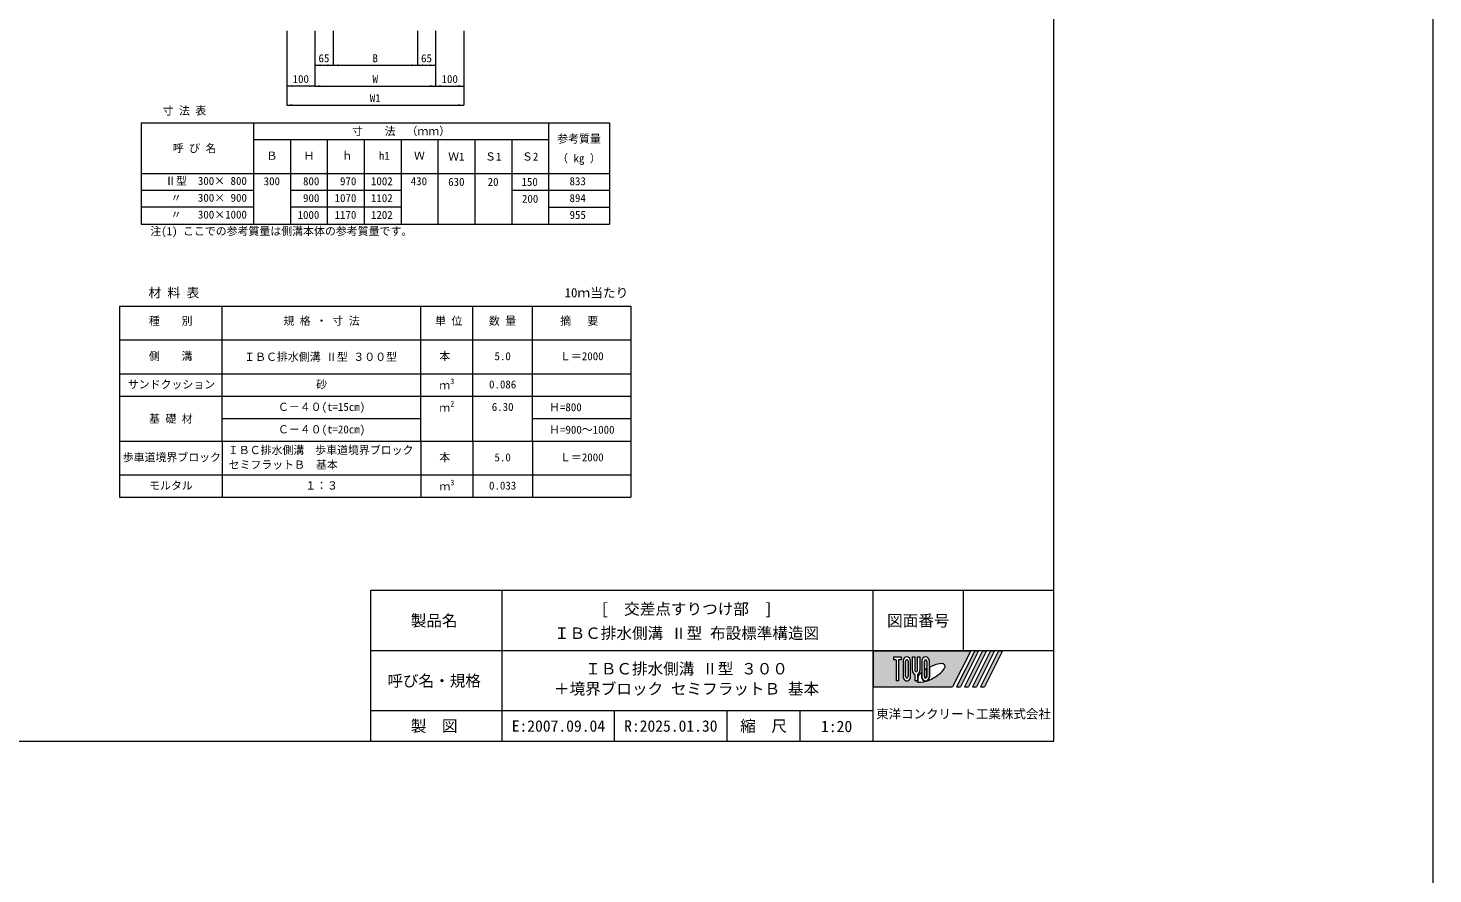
# Model space of a CAD drawing. Units: millimetres at full size. Extents: x 6872 to 78201, y -34623 to -7860.
# Drawn here: x 37539 to 42537, y -17107 to -14096 of the extents above; entities that cross this region are included whole.
import ezdxf
from ezdxf.enums import TextEntityAlignment as Align

# ---------------------------------------------------------------- set-up
doc = ezdxf.new("R2010")
doc.units = ezdxf.units.MM
doc.header["$LTSCALE"] = 16
for name, color, linetype, lineweight in [('0_2', 7, 'Continuous', 20), ('図枠', 1, 'Continuous', 20), ('寸法線', 7, 'Continuous', 9), ('枠', 5, 'Continuous', 5)]:
    doc.layers.add(name, color=color, linetype=linetype, lineweight=lineweight)
doc.styles.add('ＭＳ ゴシック', font='')
doc.styles.get('ＭＳ ゴシック').set_extended_font_data('MS Gothic')

# ---------------------------------------------------------------- blocks, each defined once
blk = doc.blocks.new('filled_arrow')
at = {"color": 0, "linetype": 'Continuous', "lineweight": -2}
blk.add_solid([(7.5, 1.25), (0, 0), (7.5, -1.25)], dxfattribs=at)

msp = doc.modelspace()

# ---------------------------------------------------------------- hatches: boundary and pattern name
at = {"layer": '枠'}
h = msp.add_hatch(color=7, dxfattribs=at)
h.paths.add_polyline_path([(40545.21, -16312.32), (40545.21, -16440.89), (40828.06, -16440.89), (40892.35, -16312.32)])
edge = h.paths.add_edge_path(flags=16)
edge.add_ellipse((40750.58, -16391.47), major_axis=(50.37, 28.2), ratio=0.3471473, start_angle=-144.31122, end_angle=72.1899, ccw=False)
edge.add_ellipse((40731.92, -16403.64), major_axis=(0, 17.14), ratio=0.8463541, start_angle=-160.70346, end_angle=-90)
edge.add_line((40746.43, -16403.64), (40746.43, -16370.96))
edge = h.paths.add_edge_path(flags=16)
edge.add_ellipse((40731.92, -16349.57), major_axis=(0, 15.82), ratio=0.8463541, start_angle=-90, end_angle=90, ccw=False)
edge.add_line((40745.32, -16349.57), (40745.32, -16403.64))
edge.add_ellipse((40731.92, -16403.64), major_axis=(0, 15.82), ratio=0.8463541, start_angle=90, end_angle=-90, ccw=False)
edge.add_line((40718.53, -16403.64), (40718.53, -16349.57))
edge = h.paths.add_edge_path(flags=16)
edge.add_line((40736.39, -16349.57), (40736.39, -16403.64))
edge.add_ellipse((40731.92, -16403.64), major_axis=(0, 5.27), ratio=0.8463543, start_angle=90, end_angle=-90, ccw=False)
edge.add_line((40727.46, -16403.64), (40727.46, -16349.57))
edge.add_ellipse((40731.92, -16349.57), major_axis=(0, 5.27), ratio=0.8463543, start_angle=-90, end_angle=90, ccw=False)
edge = h.paths.add_edge_path(flags=16)
edge.add_line((40735.27, -16377.21), (40735.27, -16403.64))
edge.add_ellipse((40731.92, -16403.64), major_axis=(0, 3.96), ratio=0.8463541, start_angle=90, end_angle=-90, ccw=False)
edge.add_line((40728.57, -16403.64), (40728.57, -16381.54))
edge.add_ellipse((40750.58, -16391.47), major_axis=(50.37, 28.2), ratio=0.3471473, start_angle=107.79174, end_angle=126.47132, ccw=False)
edge = h.paths.add_edge_path(flags=16)
edge.add_line((40711.83, -16333.75), (40711.83, -16382.21))
edge.add_ellipse((40698.44, -16382.21), major_axis=(0, 15.82), ratio=0.8463541, start_angle=-163.34117, end_angle=-90, ccw=False)
edge.add_line((40702.9, -16397.13), (40702.9, -16419.46))
edge.add_line((40702.9, -16419.46), (40693.98, -16419.46))
edge.add_line((40693.98, -16419.46), (40693.98, -16397.13))
edge.add_ellipse((40698.44, -16382.21), major_axis=(0, 15.82), ratio=0.8463541, start_angle=90, end_angle=163.34117, ccw=False)
edge.add_line((40685.05, -16382.21), (40685.05, -16333.75))
edge.add_line((40685.05, -16333.75), (40693.98, -16333.75))
edge.add_line((40693.98, -16333.75), (40693.98, -16382.21))
edge.add_ellipse((40698.44, -16382.21), major_axis=(0, 5.27), ratio=0.8463543, start_angle=90, end_angle=-90)
edge.add_line((40702.9, -16382.21), (40702.9, -16333.75))
edge.add_line((40702.9, -16333.75), (40711.83, -16333.75))
edge = h.paths.add_edge_path(flags=16)
edge.add_line((40717.41, -16389.99), (40717.41, -16403.64))
edge.add_ellipse((40731.92, -16403.64), major_axis=(0, 17.14), ratio=0.8463541, start_angle=90, end_angle=-171.54427)
edge.add_ellipse((40750.58, -16391.47), major_axis=(50.37, 28.2), ratio=0.3471473, start_angle=-178.64954, end_angle=-148.29244, ccw=False)
edge.add_line((40700.98, -16420.78), (40704.02, -16420.78))
edge.add_line((40704.02, -16420.78), (40704.02, -16404.07))
edge.add_ellipse((40750.58, -16391.47), major_axis=(50.37, 28.2), ratio=0.3471473, start_angle=148.21912, end_angle=165.90812, ccw=False)
edge = h.paths.add_edge_path(flags=16)
edge.add_ellipse((40664.96, -16349.57), major_axis=(0, 15.82), ratio=0.8463541, start_angle=-90, end_angle=90, ccw=False)
edge.add_line((40678.35, -16349.57), (40678.35, -16403.64))
edge.add_ellipse((40664.96, -16403.64), major_axis=(0, 15.82), ratio=0.8463541, start_angle=90, end_angle=-90, ccw=False)
edge.add_line((40651.57, -16403.64), (40651.57, -16349.57))
edge = h.paths.add_edge_path(flags=16)
edge.add_line((40669.42, -16349.57), (40669.42, -16403.64))
edge.add_ellipse((40664.96, -16403.64), major_axis=(0, 5.27), ratio=0.8463543, start_angle=90, end_angle=-90, ccw=False)
edge.add_line((40660.49, -16403.64), (40660.49, -16349.57))
edge.add_ellipse((40664.96, -16349.57), major_axis=(0, 5.27), ratio=0.8463543, start_angle=-90, end_angle=90, ccw=False)
h.paths.add_polyline_path([(40644.87, -16333.75), (40644.87, -16344.3), (40635.94, -16344.3), (40635.94, -16419.46), (40627.01, -16419.46), (40627.01, -16344.3), (40618.08, -16344.3), (40618.08, -16333.75)], flags=16)
for points in [[(40842.21, -16440.89), (40856.35, -16440.89), (40920.63, -16312.32), (40906.49, -16312.32)], [(40948.92, -16312.32), (40934.78, -16312.32), (40870.49, -16440.89), (40884.63, -16440.89)], [(40977.21, -16312.32), (40963.06, -16312.32), (40898.78, -16440.89), (40912.92, -16440.89)], [(41005.49, -16312.32), (40991.35, -16312.32), (40927.06, -16440.89), (40941.21, -16440.89)]]:
    msp.add_hatch(color=7, dxfattribs=at).paths.add_polyline_path(points)

# ---------------------------------------------------------------- linework, layer by layer
at = {"layer": '0_2'}
for p, q in [((37940.56, -14433.05), (37940.56, -14793.49)), ((37940.56, -14433.05), (39606.74, -14433.05)), ((38340.56, -14433.05), (38340.56, -14793.49)), ((39390.56, -14433.05), (39390.56, -14793.49)), ((39606.74, -14433.05), (39606.74, -14793.49)), ((38340.56, -14493.05), (39390.56, -14493.05)), ((38471.81, -14493.05), (38471.81, -14793.49)), ((38603.06, -14493.05), (38603.06, -14793.49)), ((38734.31, -14493.05), (38734.31, -14793.49)), ((38865.56, -14493.05), (38865.56, -14793.49)), ((38996.81, -14493.05), (38996.81, -14793.49)), ((39128.06, -14493.05), (39128.06, -14793.49)), ((39259.31, -14493.05), (39259.31, -14793.49)), ((37940.56, -14613.49), (38447.83, -14613.49)), ((37940.56, -14613.49), (39122.83, -14613.49)), ((38565.56, -14613.49), (39015.56, -14613.49)), ((39104.08, -14613.49), (39606.74, -14613.49)), ((37940.56, -14673.49), (38340.56, -14673.49)), ((38471.81, -14673.49), (38865.56, -14673.49)), ((39259.31, -14673.49), (39606.74, -14673.49)), ((38340.56, -14733.49), (37940.56, -14733.49)), ((38865.56, -14733.49), (38471.81, -14733.49)), ((39390.56, -14733.49), (39606.74, -14733.49)), ((37940.56, -14793.49), (39606.74, -14793.49)), ((37863.62, -15086.21), (39683.69, -15086.21)), ((37863.62, -15086.21), (37863.62, -15766.21)), ((38229.64, -15566.21), (38229.64, -15086.21)), ((38935.84, -15566.21), (38935.84, -15086.21)), ((39120.4, -15566.21), (39120.4, -15086.21)), ((39333.68, -15566.21), (39333.68, -15086.21)), ((39683.69, -15086.21), (39683.69, -15766.21)), ((37863.62, -15206.21), (39683.69, -15206.21)), ((37863.62, -15326.21), (39683.69, -15326.21)), ((37863.62, -15406.22), (39683.69, -15406.22)), ((38229.64, -15486.22), (38935.84, -15486.22)), ((39333.68, -15486.22), (39683.69, -15486.22)), ((37863.62, -15566.21), (39683.69, -15566.21)), ((38229.64, -15566.21), (38229.64, -15766.21)), ((38935.84, -15566.21), (38935.84, -15766.21)), ((39120.4, -15566.21), (39120.4, -15766.21)), ((39333.68, -15566.21), (39333.68, -15766.21)), ((37863.62, -15686.21), (39683.69, -15686.21)), ((37863.62, -15766.21), (39683.69, -15766.21))]:
    msp.add_line(p, q, dxfattribs=at)
at = {"layer": '図枠'}
msp.add_line((42536.83, -8837.63), (42536.83, -26353.74), dxfattribs=at)
at = {"layer": '寸法線'}
for p, q in [((38458.65, -14106.01), (38458.65, -14302.38)), ((38458.65, -14106.01), (38458.65, -14370.19)), ((38558.65, -14106.01), (38558.65, -14228.4)), ((38558.65, -14106.01), (38558.65, -14302.38)), ((38558.65, -14106.01), (38558.65, -14302.38)), ((38623.65, -14106.01), (38623.65, -14228.4)), ((38623.65, -14106.01), (38623.65, -14228.4)), ((38923.65, -14106.01), (38923.65, -14228.4)), ((38923.65, -14106.01), (38923.65, -14228.4)), ((38988.65, -14106.01), (38988.65, -14228.4)), ((38988.65, -14106.01), (38988.65, -14302.38)), ((38988.65, -14106.01), (38988.65, -14302.38)), ((39088.65, -14106.01), (39088.65, -14302.38)), ((39088.65, -14106.01), (39088.65, -14370.19)), ((38558.65, -14228.4), (38623.65, -14228.4)), ((38623.65, -14228.4), (38923.65, -14228.4)), ((38923.65, -14228.4), (38988.65, -14228.4)), ((38558.65, -14302.38), (38458.65, -14302.38)), ((38558.65, -14302.38), (38988.65, -14302.38)), ((38988.65, -14302.38), (39088.65, -14302.38)), ((38458.65, -14370.19), (39088.65, -14370.19))]:
    msp.add_line(p, q, dxfattribs=at)
at = {"layer": '枠', "lineweight": 20}
for p, q in [((41188.06, -16633.75), (41188.06, -11119.46)), ((41188.06, -16098.04), (38758, -16098.04)), ((38758, -16633.75), (38758, -16098.04)), ((39225.38, -16633.75), (39225.38, -16098.04)), ((40545.21, -16633.75), (40545.21, -16098.04)), ((40866.63, -16312.32), (40866.63, -16098.04)), ((41188.06, -16312.32), (38758, -16312.32)), ((40545.21, -16526.61), (38758, -16526.61)), ((39625.38, -16633.75), (39625.38, -16526.61)), ((40025.38, -16633.75), (40025.38, -16526.61)), ((40285.29, -16633.75), (40285.29, -16526.61)), ((33188.06, -16633.75), (41188.06, -16633.75))]:
    msp.add_line(p, q, dxfattribs=at)
at = {"layer": '枠'}
for p, q in [((40545.21, -16312.32), (40545.21, -16440.89)), ((40545.21, -16312.32), (40892.35, -16312.32)), ((40618.08, -16333.75), (40618.08, -16344.3)), ((40618.08, -16333.75), (40644.87, -16333.75)), ((40644.87, -16333.75), (40644.87, -16344.3)), ((40685.05, -16382.21), (40685.05, -16333.75)), ((40685.05, -16333.75), (40693.98, -16333.75)), ((40693.98, -16333.75), (40693.98, -16382.21)), ((40702.9, -16382.21), (40702.9, -16333.75)), ((40702.9, -16333.75), (40711.83, -16333.75)), ((40711.83, -16333.75), (40711.83, -16382.21)), ((40892.35, -16312.32), (40828.06, -16440.89)), ((40906.49, -16312.32), (40842.21, -16440.89)), ((40920.63, -16312.32), (40856.35, -16440.89)), ((40934.78, -16312.32), (40870.49, -16440.89)), ((40948.92, -16312.32), (40884.63, -16440.89)), ((40963.06, -16312.32), (40898.78, -16440.89)), ((40906.49, -16312.32), (40920.63, -16312.32)), ((40977.21, -16312.32), (40912.92, -16440.89)), ((40991.35, -16312.32), (40927.06, -16440.89)), ((40934.78, -16312.32), (40948.92, -16312.32)), ((41005.49, -16312.32), (40941.21, -16440.89)), ((40963.06, -16312.32), (40977.21, -16312.32)), ((40991.35, -16312.32), (41005.49, -16312.32)), ((40627.01, -16344.3), (40618.08, -16344.3)), ((40627.01, -16344.3), (40627.01, -16419.46)), ((40635.94, -16344.3), (40635.94, -16419.46)), ((40644.87, -16344.3), (40635.94, -16344.3)), ((40651.57, -16349.57), (40651.57, -16403.64)), ((40660.49, -16403.64), (40660.49, -16349.57)), ((40669.42, -16349.57), (40669.42, -16403.64)), ((40678.35, -16403.64), (40678.35, -16349.57)), ((40717.41, -16389.99), (40717.41, -16403.64)), ((40718.53, -16349.57), (40718.53, -16403.64)), ((40727.46, -16403.64), (40727.46, -16349.57)), ((40728.57, -16403.64), (40728.57, -16381.54)), ((40735.27, -16377.21), (40735.27, -16403.64)), ((40736.39, -16349.57), (40736.39, -16403.64)), ((40745.32, -16403.64), (40745.32, -16349.57)), ((40746.43, -16403.64), (40746.43, -16370.96)), ((40545.21, -16440.89), (40828.06, -16440.89)), ((40635.94, -16419.46), (40627.01, -16419.46)), ((40693.98, -16397.13), (40693.98, -16419.46)), ((40702.9, -16419.46), (40693.98, -16419.46)), ((40700.98, -16420.78), (40704.02, -16420.78)), ((40702.9, -16397.13), (40702.9, -16419.46)), ((40704.02, -16404.07), (40704.02, -16420.78)), ((40842.21, -16440.89), (40856.35, -16440.89)), ((40870.49, -16440.89), (40884.63, -16440.89)), ((40898.78, -16440.89), (40912.92, -16440.89)), ((40927.06, -16440.89), (40941.21, -16440.89))]:
    msp.add_line(p, q, dxfattribs=at)
for centre, major_axis, ratio, start_param, end_param in [((40664.96, -16349.57), (0, 15.82), 0.846354, 4.712389, 7.8539816), ((40731.92, -16349.57), (0, 15.82), 0.846354, 4.712389, 7.8539816), ((40664.96, -16349.57), (0, 5.27), 0.846354, 4.712389, 7.8539816), ((40698.44, -16382.21), (0, 15.82), 0.846354, 1.5707963, 2.8017557), ((40698.44, -16382.21), (0, 5.27), 0.846354, 1.5707963, 4.712389), ((40698.44, -16382.21), (0, 15.82), 0.846354, 3.4814296, 4.712389), ((40750.58, -16391.47), (50.37, 28.2), 0.347147, 2.0815197, 2.5155126), ((40731.92, -16349.57), (0, 5.27), 0.846354, 4.712389, 7.8539816), ((40750.58, -16391.47), (50.37, 28.2), 0.347147, 1.6817405, 1.8219833), ((40750.58, -16391.47), (50.37, 28.2), 0.347147, 4.2621853, 7.7429163), ((40664.96, -16403.64), (0, 15.82), 0.846354, 1.5707963, 4.712389), ((40664.96, -16403.64), (0, 5.27), 0.846354, 1.5707963, 4.712389), ((40750.58, -16391.47), (50.37, 28.2), 0.347147, 3.2093975, 4.2004451), ((40731.92, -16403.64), (0, 17.14), 0.846354, 1.5707963, 3.3154679), ((40731.92, -16403.64), (0, 15.82), 0.846354, 1.5707963, 4.712389), ((40731.92, -16403.64), (0, 5.27), 0.846354, 1.5707963, 4.712389), ((40731.92, -16403.64), (0, 3.96), 0.846354, 1.5707963, 4.712389), ((40731.92, -16403.64), (0, 17.14), 0.846354, 3.5338438, 4.712389)]:
    msp.add_ellipse(centre, major_axis=major_axis, ratio=ratio, start_param=start_param, end_param=end_param, dxfattribs=at)

# ---------------------------------------------------------------- block references
at = {"layer": '寸法線', "xscale": 2.67, "yscale": 2.67}
for p in [(38558.65, -14228.4), (38623.65, -14228.4), (38923.65, -14228.4), (38458.65, -14302.38), (38558.65, -14302.38), (38988.65, -14302.38), (38458.65, -14370.19)]:
    msp.add_blockref('filled_arrow', p, dxfattribs=at)
at = {"layer": '寸法線', "xscale": 2.67, "yscale": 2.67, "rotation": 180}
for p in [(38623.65, -14228.4), (38923.65, -14228.4), (38988.65, -14228.4), (38558.65, -14302.38), (38988.65, -14302.38), (39088.65, -14302.38), (39088.65, -14370.19)]:
    msp.add_blockref('filled_arrow', p, dxfattribs=at)

# ---------------------------------------------------------------- texts
at = {"layer": '0_2', "style": 'ＭＳ ゴシック'}
for s, height, p in [('寸 法 表', 28.48, (38017.25, -14412.88)), ('参考質量', 28.48, (39420.88, -14512.79)), ('呼 び 名', 28.48, (38053.22, -14546.71)), ('Ｂ', 28.48, (38386.79, -14573.19)), ('Ｈ', 28.48, (38518.44, -14573.19)), ('ｈ', 28.48, (38654.52, -14573.19)), ('h1', 28.48, (38786.71, -14573.19)), ('Ｗ', 28.48, (38911.43, -14573.19)), ('（ kg ）', 28.48, (39420.88, -14582.45)), ('\u3000 Ⅱ型  300× 800', 28.48, (37967.98, -14662.76)), ('300', 28.48, (38376.81, -14663.87)), (' 800', 28.48, (38497.39, -14663.87)), (' 970', 28.48, (38629.09, -14663.87)), ('1002', 28.48, (38758.39, -14663.87)), ('430', 28.48, (38900, -14663.87)), ('833', 28.48, (39465.04, -14663.87)), ('\u3000\u3000〃 \u3000300× 900', 28.48, (37967.98, -14722.76)), (' 900', 28.48, (38497.39, -14723.87)), ('1070', 28.48, (38629.09, -14723.87)), ('1102', 28.48, (38758.39, -14723.87)), ('894', 28.48, (39465.04, -14723.87)), ('\u3000\u3000〃 \u3000300×1000', 28.48, (37967.98, -14782.76)), ('1000', 28.48, (38497.39, -14783.87)), ('1170', 28.48, (38629.09, -14783.87)), ('1202', 28.48, (38758.39, -14783.87)), ('955', 28.48, (39465.04, -14783.87)), ('注(1) ここでの参考質量は側溝本体の参考質量です。', 28.48, (37973.37, -14841.69)), ('材 料 表', 33.23, (37966.7, -15064.58)), ('10ｍ当たり', 33.23, (39447.69, -15064.58)), ('種 \u3000 別', 28.48, (37968.33, -15160.99)), ('単 位', 28.48, (38986.75, -15160.99)), ('数 量', 28.48, (39177.99, -15160.99)), ('摘 \u3000要', 28.48, (39431.43, -15160.99)), ('側    溝', 28.48, (37968.33, -15286.68)), ('3', 19.94, (39040.59, -15369.31)), ('サンドクッション', 28.48, (37893.43, -15387.24)), ('ｍ', 28.48, (39001.74, -15390.31)), ('ｍ', 28.48, (39001.74, -15470.31)), ('2', 19.94, (39040.59, -15449.31)), ('ＩＢＣ排水側溝\u3000歩車道境界ブロック', 28.48, (38249.37, -15620.98)), ('歩車道境界ブロック', 28.48, (37875.28, -15646.68)), ('セミフラットＢ\u3000基本', 28.48, (38251.86, -15672.92)), ('モルタル', 28.48, (37969.22, -15747.24)), ('ｍ', 28.48, (39001.89, -15750.31)), ('3', 19.94, (39040.74, -15729.31))]:
    msp.add_text(s, height=height, dxfattribs=at).set_placement(p, align=Align.BOTTOM_LEFT)
for s, p in [('寸\u3000  法\u3000（ｍｍ）', (38865.56, -14463.05)), ('Ｗ1', (39062.31, -14553.49)), ('Ｓ1', (39193.56, -14553.49)), ('Ｓ2', (39324.81, -14553.49)), ('630', (39062.31, -14643.27)), ('20', (39193.06, -14643.49)), ('150', (39323.06, -14643.49)), ('200', (39324.81, -14703.49)), ('ＩＢＣ排水側溝 Ⅱ型 ３００型', (38579.26, -15266.21)), ('Ｈ=800', (39450.21, -15445.49)), ('基 礎 材', (38046.63, -15486.21)), ('Ｈ=900～1000', (39508.69, -15525.49))]:
    msp.add_text(s, height=28.48, dxfattribs=at).set_placement(p, align=Align.MIDDLE_CENTER)
for s, height, p in [('規 格 ・ 寸 法', 28.48, (38582.64, -15160.99)), ('本', 28.48, (39021.15, -15286.68)), ('5.0', 28.48, (39227.04, -15286.68)), ('Ｌ＝2000', 28.48, (39508.68, -15286.68)), ('砂', 28.48, (38582.64, -15387.24)), ('0.086', 28.48, (39227.04, -15387.24)), ('Ｃ－４０(t=15cm)', 28.48, (38582.64, -15467.23)), ('6.30', 28.48, (39227.04, -15467.23)), ('Ｃ－４０(t=20cm)', 28.48, (38582.64, -15547.24)), ('本', 28.48, (39021.15, -15646.68)), ('5.0', 28.48, (39227.04, -15646.68)), ('Ｌ＝2000', 28.48, (39508.68, -15646.68)), ('１：３', 28.48, (38582.64, -15747.24)), ('0.033', 28.48, (39227.04, -15747.24)), ('1:20', 40.82, (40415.24, -16614.37))]:
    msp.add_text(s, height=height, dxfattribs=at).set_placement(p, align=Align.BOTTOM_CENTER)
at = {"layer": '寸法線', "style": 'ＭＳ ゴシック'}
for s, p in [('65', (38591.15, -14203.4)), ('B', (38773.65, -14203.4)), ('65', (38956.15, -14203.4)), ('100', (38508.65, -14277.38)), ('W', (38773.65, -14277.38)), ('100', (39038.65, -14277.38)), ('W1', (38773.65, -14345.19))]:
    msp.add_text(s, height=28.48, dxfattribs=at).set_placement(p, align=Align.MIDDLE_CENTER)
at = {"layer": '枠', "color": 7, "style": 'ＭＳ ゴシック'}
for s, height, p in [('[\u3000交差点すりつけ部\u3000]', 40.69, (39881.42, -16163.43)), ('製品名', 40.69, (38983.31, -16205.18)), ('図面番号', 40.69, (40705.92, -16205.18)), ('ＩＢＣ排水側溝 Ⅱ型 布設標準構造図', 40.69, (39881.42, -16249.88)), ('呼び名・規格', 40.69, (38983.31, -16419.46)), ('東洋コンクリート工業株式会社', 32.55, (40866.63, -16537.22)), ('製\u3000図', 40.69, (38983.31, -16580.18)), ('E:2007.09.04', 40.69, (39425.38, -16580.18)), ('R:2025.01.30', 40.69, (39825.38, -16580.18)), ('縮\u3000尺', 40.69, (40155.33, -16580.18))]:
    msp.add_text(s, height=height, dxfattribs=at).set_placement(p, align=Align.MIDDLE_CENTER)
for s, p in [('ＩＢＣ排水側溝 Ⅱ型 ３００', (39520.67, -16356)), ('＋境界ブロック セミフラットＢ 基本', (39409.67, -16427.43))]:
    msp.add_text(s, height=40.69, dxfattribs=at).set_placement(p, align=Align.TOP_LEFT)

doc.saveas('drawing.dxf')
